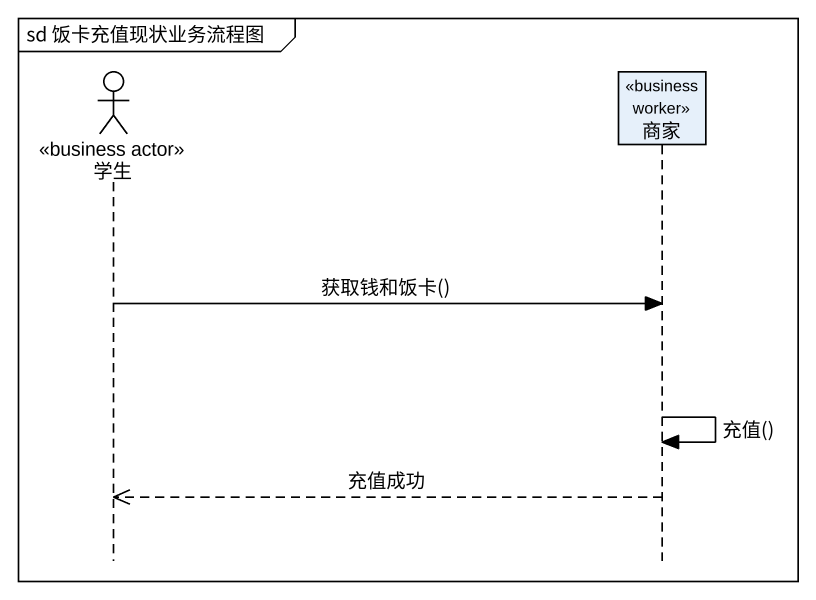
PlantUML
@startuml
mainframe sd 饭卡充值现状业务流程图
hide footbox
actor 学生 <<business actor>>
participant 商家 <<business worker>>

学生 -> 商家 : 获取钱和饭卡()
商家 -> 商家 : 充值()
商家 -->> 学生 : 充值成功
@enduml
